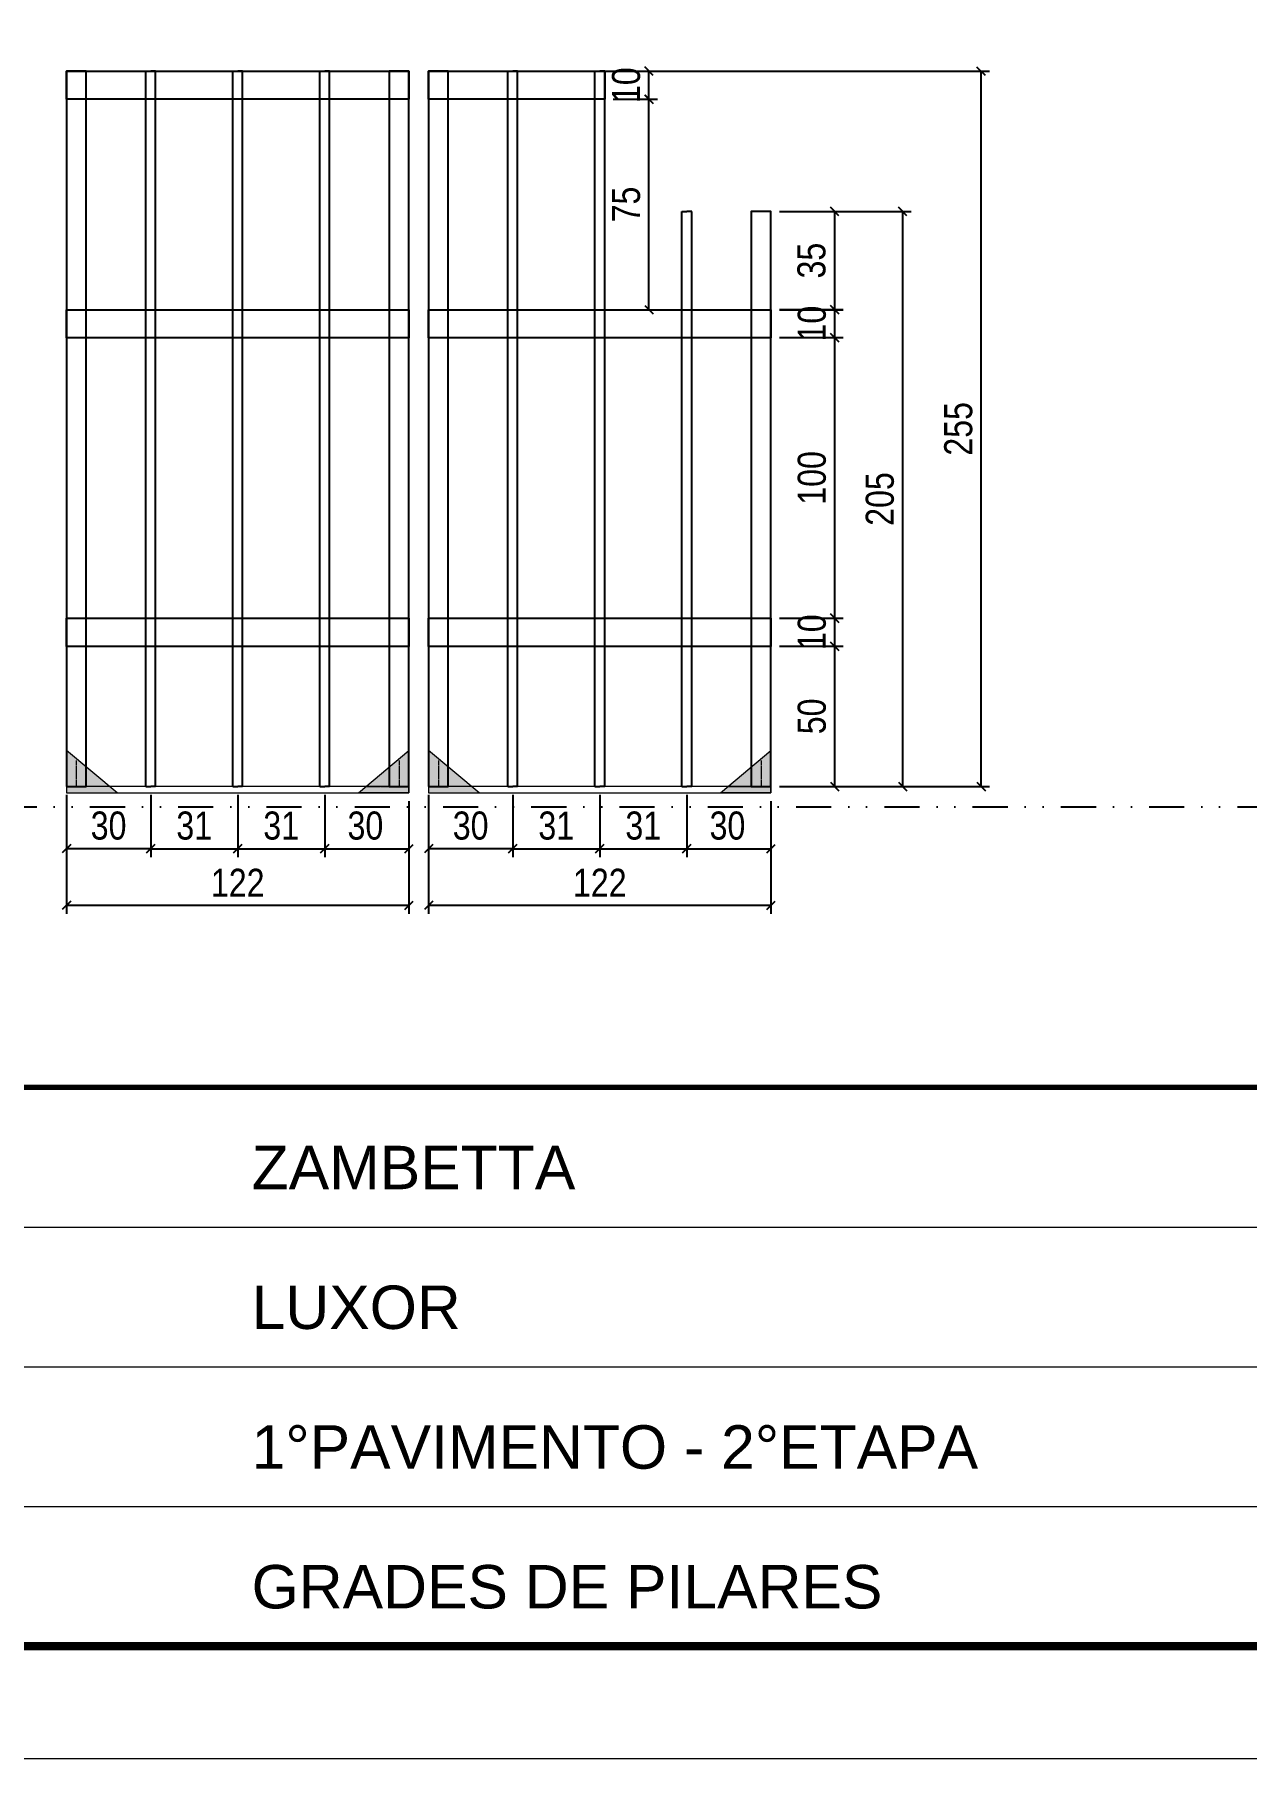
# Model space of a CAD drawing. Extents: x 14400 to 20667, y -21631 to 6985.
# Drawn here: x 19803 to 20235, y 4786 to 5401 of the extents above; entities that cross this region are included whole.
import ezdxf

# ---------------------------------------------------------------- set-up
doc = ezdxf.new("R2010")
doc.units = 0
for name, pattern in [('CONTINUO', [0]), ('DASHED', [0.75, 0.5, -0.25]), ('DIVIDE2', [0.625, 0.25, -0.125, 0, -0.125, 0, -0.125]), ('HIDDEN', [0.375, 0.25, -0.125])]:
    doc.linetypes.add(name, pattern=pattern)
for name, color, linetype in [('COTA', 241, 'Continuous'), ('Nível', 160, 'Continuous'), ('SARR_2.2x10', 60, 'Continuous'), ('SARR_3.5x7', 81, 'Continuous'), ('SARR_7x7', 40, 'Continuous')]:
    doc.layers.add(name, color=color, linetype=linetype)
for name, color, linetype, lineweight in [('Folhas', 255, 'Continuous', 9), ('Madeira', 126, 'Continuous', 18), ('Sarr 2.2x7', 40, 'Continuous', 9), ('SARRAFO DE PRESSAO', 251, 'DASHED', 9)]:
    doc.layers.add(name, color=color, linetype=linetype, lineweight=lineweight)
doc.styles.add('ARIAL', font='arial.ttf')
doc.styles.add('COTA TECNICA', font='techl___.ttf', dxfattribs={"height": 10})
doc.dimstyles.new('PAINEL', dxfattribs={"dimtxt": 10, "dimasz": 3, "dimexe": 3, "dimexo": 3, "dimgap": 3, "dimtad": 1, "dimdec": 1, "dimzin": 12, "dimdsep": 46, "dimtxsty": 'COTA TECNICA', "dimblk1": 'OBLIQUE', "dimblk2": 'OBLIQUE', "dimsah": 1, "dimcen": 0.9, "dimclrd": 4, "dimclre": 4, "dimclrt": 240, "dimadec": 1, "dimazin": 3, "dimtfac": 1, "dimtdec": 1, "dimtmove": 0, "dimatfit": 3, "dimfxl": 1, "dimtolj": 1, "dimtzin": 12, "dimarcsym": 0})

# ---------------------------------------------------------------- blocks, each defined once
blk = doc.blocks.new('9999999999')
at = {"color": 30, "linetype": 'CONTINUO'}
for p, q in [((98564.56, 34379.64), (99583.98, 34379.64)), ((98564.56, 34329.83), (99487.98, 34329.83)), ((98564.56, 34280.02), (99487.98, 34280.02))]:
    blk.add_line(p, q, dxfattribs=at)
at = {"color": 30, "linetype": 'CONTINUO', "const_width": 2}
blk.add_lwpolyline([(99583.98, 34230.21), (99583.98, 34414.45, 0.414214), (99568.98, 34429.45), (98228.98, 34429.45, 0.414214), (98213.98, 34414.45), (98213.98, 34245.21, 0.414214), (98228.98, 34230.21), (99583.98, 34230.21)], format="xyb", dxfattribs=at)
at = {"layer": 'Folhas'}
blk.add_lwpolyline([(98138.98, 34190.21), (99623.98, 34190.21), (99623.98, 35240.21), (98138.98, 35240.21)], close=True, dxfattribs=at)
at = {"layer": 'Folhas', "color": 30, "const_width": 3}
blk.add_lwpolyline([(98213.98, 34230.21), (99583.98, 34230.21), (99583.98, 35200.21), (98213.98, 35200.21)], close=True, dxfattribs=at)
at = {"color": 7, "linetype": 'Continuous', "ltscale": 5, "style": 'ARIAL'}
for s, height, p in [('ZAMBETTA', 15.483, (98837.68, 34393.13)), ('LUXOR', 15.483, (98837.68, 34343.32)), ('1°PAVIMENTO - 2°ETAPA', 15.4829, (98837.68, 34293.51)), ('GRADES DE PILARES', 15.4829, (98837.68, 34243.7))]:
    blk.add_text(s, height=height, dxfattribs=at).set_placement(p)
blk = doc.blocks.new('_Oblique')
at = {"color": 0, "linetype": 'ByBlock', "lineweight": -2}
blk.add_line((-0.5, -0.5), (0.5, 0.5), dxfattribs=at)
blk = doc.blocks.new('*D743')
at = {"layer": 'COTA', "color": 4, "lineweight": -2, "transparency": 16777216}
for p, q in [((19943.71, 5114.44), (19943.71, 5087.26)), ((20065.71, 5114.44), (20065.71, 5087.26)), ((20065.71, 5090.26), (19943.71, 5090.26))]:
    blk.add_line(p, q, dxfattribs=at)
at = {"layer": 'Defpoints', "color": 0, "transparency": 16777216}
for p in [(19943.71, 5117.44), (20065.71, 5117.44), (19943.71, 5090.26)]:
    blk.add_point(p, dxfattribs=at)
at = {"layer": 'COTA', "color": 4, "lineweight": -2, "transparency": 16777216, "xscale": 3, "yscale": 3, "zscale": 3, "rotation": 180}
blk.add_blockref('_Oblique', (19943.71, 5090.26), dxfattribs=at)
at = {"layer": 'COTA', "color": 4, "lineweight": -2, "transparency": 16777216, "xscale": 3, "yscale": 3, "zscale": 3}
blk.add_blockref('_Oblique', (20065.71, 5090.26), dxfattribs=at)
at = {"layer": 'COTA', "color": 240, "transparency": 16777216, "insert": (20004.71, 5098.32), "char_height": 10, "attachment_point": 5, "style": 'COTA TECNICA'}
blk.add_mtext('\\A1;122', dxfattribs=at)
blk = doc.blocks.new('*D744')
at = {"layer": 'COTA', "color": 4, "lineweight": -2, "transparency": 16777216}
for p, q in [((19943.71, 5129.64), (19943.71, 5107.44)), ((19973.71, 5129.64), (19973.71, 5107.44)), ((19973.71, 5110.44), (19943.71, 5110.44))]:
    blk.add_line(p, q, dxfattribs=at)
at = {"layer": 'Defpoints', "color": 0, "transparency": 16777216}
for p in [(19943.71, 5132.64), (19973.71, 5132.64), (19943.71, 5110.44)]:
    blk.add_point(p, dxfattribs=at)
at = {"layer": 'COTA', "color": 4, "lineweight": -2, "transparency": 16777216, "xscale": 3, "yscale": 3, "zscale": 3, "rotation": 180}
blk.add_blockref('_Oblique', (19943.71, 5110.44), dxfattribs=at)
at = {"layer": 'COTA', "color": 4, "lineweight": -2, "transparency": 16777216, "xscale": 3, "yscale": 3, "zscale": 3}
blk.add_blockref('_Oblique', (19973.71, 5110.44), dxfattribs=at)
at = {"layer": 'COTA', "color": 240, "transparency": 16777216, "insert": (19958.71, 5118.65), "char_height": 10, "attachment_point": 5, "style": 'COTA TECNICA'}
blk.add_mtext('\\A1;30', dxfattribs=at)
blk = doc.blocks.new('*D745')
at = {"layer": 'COTA', "color": 4, "lineweight": -2, "transparency": 16777216}
for p, q in [((20035.71, 5129.64), (20035.71, 5107.44)), ((20065.71, 5127.44), (20065.71, 5107.44)), ((20035.71, 5110.44), (20065.71, 5110.44))]:
    blk.add_line(p, q, dxfattribs=at)
at = {"layer": 'Defpoints', "color": 0, "transparency": 16777216}
for p in [(20035.71, 5132.64), (20065.71, 5130.44), (20065.71, 5110.44)]:
    blk.add_point(p, dxfattribs=at)
at = {"layer": 'COTA', "color": 4, "lineweight": -2, "transparency": 16777216, "xscale": 3, "yscale": 3, "zscale": 3, "rotation": 180}
blk.add_blockref('_Oblique', (20035.71, 5110.44), dxfattribs=at)
at = {"layer": 'COTA', "color": 4, "lineweight": -2, "transparency": 16777216, "xscale": 3, "yscale": 3, "zscale": 3}
blk.add_blockref('_Oblique', (20065.71, 5110.44), dxfattribs=at)
at = {"layer": 'COTA', "color": 240, "transparency": 16777216, "insert": (20050.21, 5118.65), "char_height": 10, "attachment_point": 5, "style": 'COTA TECNICA'}
blk.add_mtext('\\A1;30', dxfattribs=at)
blk = doc.blocks.new('*D746')
at = {"layer": 'COTA', "color": 4, "lineweight": -2, "transparency": 16777216}
for p, q in [((19973.71, 5129.64), (19973.71, 5107.44)), ((20004.71, 5129.64), (20004.71, 5107.44)), ((19973.71, 5110.44), (20004.71, 5110.44))]:
    blk.add_line(p, q, dxfattribs=at)
at = {"layer": 'Defpoints', "color": 0, "transparency": 16777216}
for p in [(19973.71, 5132.64), (20004.71, 5132.64), (20004.71, 5110.44)]:
    blk.add_point(p, dxfattribs=at)
at = {"layer": 'COTA', "color": 4, "lineweight": -2, "transparency": 16777216, "xscale": 3, "yscale": 3, "zscale": 3, "rotation": 180}
blk.add_blockref('_Oblique', (19973.71, 5110.44), dxfattribs=at)
at = {"layer": 'COTA', "color": 4, "lineweight": -2, "transparency": 16777216, "xscale": 3, "yscale": 3, "zscale": 3}
blk.add_blockref('_Oblique', (20004.71, 5110.44), dxfattribs=at)
at = {"layer": 'COTA', "color": 240, "transparency": 16777216, "insert": (19989.21, 5118.65), "char_height": 10, "attachment_point": 5, "style": 'COTA TECNICA'}
blk.add_mtext('\\A1;31', dxfattribs=at)
blk = doc.blocks.new('*D747')
at = {"layer": 'COTA', "color": 4, "lineweight": -2, "transparency": 16777216}
for p, q in [((20068.71, 5182.64), (20091.41, 5182.64)), ((20088.41, 5132.64), (20088.41, 5182.64)), ((20068.71, 5132.64), (20091.41, 5132.64))]:
    blk.add_line(p, q, dxfattribs=at)
at = {"layer": 'Defpoints', "color": 0, "transparency": 16777216}
for p in [(20065.71, 5182.64), (20088.41, 5182.64), (20065.71, 5132.64)]:
    blk.add_point(p, dxfattribs=at)
at = {"layer": 'COTA', "color": 4, "lineweight": -2, "transparency": 16777216, "xscale": 3, "yscale": 3, "zscale": 3}
for p, rotation in [((20088.41, 5182.64), 90), ((20088.41, 5132.64), 270)]:
    blk.add_blockref('_Oblique', p, dxfattribs=dict(at, rotation=rotation))
at = {"layer": 'COTA', "color": 240, "transparency": 16777216, "insert": (20080.3, 5157.64), "char_height": 10, "attachment_point": 5, "rotation": 90, "style": 'COTA TECNICA'}
blk.add_mtext('\\A1;50', dxfattribs=at)
blk = doc.blocks.new('*D748')
at = {"layer": 'COTA', "color": 4, "lineweight": -2, "transparency": 16777216}
for p, q in [((20004.71, 5129.64), (20004.71, 5107.44)), ((20035.71, 5129.64), (20035.71, 5107.44)), ((20004.71, 5110.44), (20035.71, 5110.44))]:
    blk.add_line(p, q, dxfattribs=at)
at = {"layer": 'Defpoints', "color": 0, "transparency": 16777216}
for p in [(20004.71, 5132.64), (20035.71, 5132.64), (20035.71, 5110.44)]:
    blk.add_point(p, dxfattribs=at)
at = {"layer": 'COTA', "color": 4, "lineweight": -2, "transparency": 16777216, "xscale": 3, "yscale": 3, "zscale": 3, "rotation": 180}
blk.add_blockref('_Oblique', (20004.71, 5110.44), dxfattribs=at)
at = {"layer": 'COTA', "color": 4, "lineweight": -2, "transparency": 16777216, "xscale": 3, "yscale": 3, "zscale": 3}
blk.add_blockref('_Oblique', (20035.71, 5110.44), dxfattribs=at)
at = {"layer": 'COTA', "color": 240, "transparency": 16777216, "insert": (20020.21, 5118.65), "char_height": 10, "attachment_point": 5, "style": 'COTA TECNICA'}
blk.add_mtext('\\A1;31', dxfattribs=at)
blk = doc.blocks.new('*D749')
at = {"layer": 'COTA', "color": 4, "lineweight": -2, "transparency": 16777216}
for p, q in [((20068.71, 5192.64), (20091.41, 5192.64)), ((20088.41, 5182.64), (20088.41, 5192.64)), ((20068.71, 5182.64), (20091.41, 5182.64))]:
    blk.add_line(p, q, dxfattribs=at)
at = {"layer": 'Defpoints', "color": 0, "transparency": 16777216}
for p in [(20065.71, 5192.64), (20088.41, 5192.64), (20065.71, 5182.64)]:
    blk.add_point(p, dxfattribs=at)
at = {"layer": 'COTA', "color": 4, "lineweight": -2, "transparency": 16777216, "xscale": 3, "yscale": 3, "zscale": 3}
for p, rotation in [((20088.41, 5192.64), 90), ((20088.41, 5182.64), 270)]:
    blk.add_blockref('_Oblique', p, dxfattribs=dict(at, rotation=rotation))
at = {"layer": 'COTA', "color": 240, "transparency": 16777216, "insert": (20080.31, 5187.64), "char_height": 10, "attachment_point": 5, "rotation": 90, "style": 'COTA TECNICA'}
blk.add_mtext('\\A1;10', dxfattribs=at)
blk = doc.blocks.new('*D750')
at = {"layer": 'COTA', "color": 4, "lineweight": -2, "transparency": 16777216}
for p, q in [((20068.71, 5292.64), (20091.41, 5292.64)), ((20088.41, 5192.64), (20088.41, 5292.64)), ((20068.71, 5192.64), (20091.41, 5192.64))]:
    blk.add_line(p, q, dxfattribs=at)
at = {"layer": 'Defpoints', "color": 0, "transparency": 16777216}
for p in [(20065.71, 5292.64), (20088.41, 5292.64), (20065.71, 5192.64)]:
    blk.add_point(p, dxfattribs=at)
at = {"layer": 'COTA', "color": 4, "lineweight": -2, "transparency": 16777216, "xscale": 3, "yscale": 3, "zscale": 3}
for p, rotation in [((20088.41, 5292.64), 90), ((20088.41, 5192.64), 270)]:
    blk.add_blockref('_Oblique', p, dxfattribs=dict(at, rotation=rotation))
at = {"layer": 'COTA', "color": 240, "transparency": 16777216, "insert": (20080.31, 5242.64), "char_height": 10, "attachment_point": 5, "rotation": 90, "style": 'COTA TECNICA'}
blk.add_mtext('\\A1;100', dxfattribs=at)
blk = doc.blocks.new('*D751')
at = {"layer": 'COTA', "color": 4, "lineweight": -2, "transparency": 16777216}
for p, q in [((20068.71, 5302.64), (20091.41, 5302.64)), ((20088.41, 5292.64), (20088.41, 5302.64)), ((20068.71, 5292.64), (20091.41, 5292.64))]:
    blk.add_line(p, q, dxfattribs=at)
at = {"layer": 'Defpoints', "color": 0, "transparency": 16777216}
for p in [(20065.71, 5302.64), (20088.41, 5302.64), (20065.71, 5292.64)]:
    blk.add_point(p, dxfattribs=at)
at = {"layer": 'COTA', "color": 4, "lineweight": -2, "transparency": 16777216, "xscale": 3, "yscale": 3, "zscale": 3}
for p, rotation in [((20088.41, 5302.64), 90), ((20088.41, 5292.64), 270)]:
    blk.add_blockref('_Oblique', p, dxfattribs=dict(at, rotation=rotation))
at = {"layer": 'COTA', "color": 240, "transparency": 16777216, "insert": (20080.31, 5297.64), "char_height": 10, "attachment_point": 5, "rotation": 90, "style": 'COTA TECNICA'}
blk.add_mtext('\\A1;10', dxfattribs=at)
blk = doc.blocks.new('*D752')
at = {"layer": 'COTA', "color": 4, "lineweight": -2, "transparency": 16777216}
for p, q in [((19814.71, 5114.44), (19814.71, 5087.26)), ((19936.71, 5114.44), (19936.71, 5087.26)), ((19936.71, 5090.26), (19814.71, 5090.26))]:
    blk.add_line(p, q, dxfattribs=at)
at = {"layer": 'Defpoints', "color": 0, "transparency": 16777216}
for p in [(19814.71, 5117.44), (19936.71, 5117.44), (19814.71, 5090.26)]:
    blk.add_point(p, dxfattribs=at)
at = {"layer": 'COTA', "color": 4, "lineweight": -2, "transparency": 16777216, "xscale": 3, "yscale": 3, "zscale": 3, "rotation": 180}
blk.add_blockref('_Oblique', (19814.71, 5090.26), dxfattribs=at)
at = {"layer": 'COTA', "color": 4, "lineweight": -2, "transparency": 16777216, "xscale": 3, "yscale": 3, "zscale": 3}
blk.add_blockref('_Oblique', (19936.71, 5090.26), dxfattribs=at)
at = {"layer": 'COTA', "color": 240, "transparency": 16777216, "insert": (19875.71, 5098.32), "char_height": 10, "attachment_point": 5, "style": 'COTA TECNICA'}
blk.add_mtext('\\A1;122', dxfattribs=at)
blk = doc.blocks.new('*D753')
at = {"layer": 'COTA', "color": 4, "lineweight": -2, "transparency": 16777216}
for p, q in [((19814.71, 5129.64), (19814.71, 5107.44)), ((19844.71, 5129.64), (19844.71, 5107.44)), ((19844.71, 5110.44), (19814.71, 5110.44))]:
    blk.add_line(p, q, dxfattribs=at)
at = {"layer": 'Defpoints', "color": 0, "transparency": 16777216}
for p in [(19814.71, 5132.64), (19844.71, 5132.64), (19814.71, 5110.44)]:
    blk.add_point(p, dxfattribs=at)
at = {"layer": 'COTA', "color": 4, "lineweight": -2, "transparency": 16777216, "xscale": 3, "yscale": 3, "zscale": 3, "rotation": 180}
blk.add_blockref('_Oblique', (19814.71, 5110.44), dxfattribs=at)
at = {"layer": 'COTA', "color": 4, "lineweight": -2, "transparency": 16777216, "xscale": 3, "yscale": 3, "zscale": 3}
blk.add_blockref('_Oblique', (19844.71, 5110.44), dxfattribs=at)
at = {"layer": 'COTA', "color": 240, "transparency": 16777216, "insert": (19829.71, 5118.65), "char_height": 10, "attachment_point": 5, "style": 'COTA TECNICA'}
blk.add_mtext('\\A1;30', dxfattribs=at)
blk = doc.blocks.new('*D754')
at = {"layer": 'COTA', "color": 4, "lineweight": -2, "transparency": 16777216}
for p, q in [((19906.71, 5129.64), (19906.71, 5107.44)), ((19936.71, 5127.44), (19936.71, 5107.44)), ((19906.71, 5110.44), (19936.71, 5110.44))]:
    blk.add_line(p, q, dxfattribs=at)
at = {"layer": 'Defpoints', "color": 0, "transparency": 16777216}
for p in [(19906.71, 5132.64), (19936.71, 5130.44), (19936.71, 5110.44)]:
    blk.add_point(p, dxfattribs=at)
at = {"layer": 'COTA', "color": 4, "lineweight": -2, "transparency": 16777216, "xscale": 3, "yscale": 3, "zscale": 3, "rotation": 180}
blk.add_blockref('_Oblique', (19906.71, 5110.44), dxfattribs=at)
at = {"layer": 'COTA', "color": 4, "lineweight": -2, "transparency": 16777216, "xscale": 3, "yscale": 3, "zscale": 3}
blk.add_blockref('_Oblique', (19936.71, 5110.44), dxfattribs=at)
at = {"layer": 'COTA', "color": 240, "transparency": 16777216, "insert": (19921.21, 5118.65), "char_height": 10, "attachment_point": 5, "style": 'COTA TECNICA'}
blk.add_mtext('\\A1;30', dxfattribs=at)
blk = doc.blocks.new('*D755')
at = {"layer": 'COTA', "color": 4, "lineweight": -2, "transparency": 16777216}
for p, q in [((19844.71, 5129.64), (19844.71, 5107.44)), ((19875.71, 5129.64), (19875.71, 5107.44)), ((19844.71, 5110.44), (19875.71, 5110.44))]:
    blk.add_line(p, q, dxfattribs=at)
at = {"layer": 'Defpoints', "color": 0, "transparency": 16777216}
for p in [(19844.71, 5132.64), (19875.71, 5132.64), (19875.71, 5110.44)]:
    blk.add_point(p, dxfattribs=at)
at = {"layer": 'COTA', "color": 4, "lineweight": -2, "transparency": 16777216, "xscale": 3, "yscale": 3, "zscale": 3, "rotation": 180}
blk.add_blockref('_Oblique', (19844.71, 5110.44), dxfattribs=at)
at = {"layer": 'COTA', "color": 4, "lineweight": -2, "transparency": 16777216, "xscale": 3, "yscale": 3, "zscale": 3}
blk.add_blockref('_Oblique', (19875.71, 5110.44), dxfattribs=at)
at = {"layer": 'COTA', "color": 240, "transparency": 16777216, "insert": (19860.21, 5118.65), "char_height": 10, "attachment_point": 5, "style": 'COTA TECNICA'}
blk.add_mtext('\\A1;31', dxfattribs=at)
blk = doc.blocks.new('*D756')
at = {"layer": 'COTA', "color": 4, "lineweight": -2, "transparency": 16777216}
for p, q in [((19875.71, 5129.64), (19875.71, 5107.44)), ((19906.71, 5129.64), (19906.71, 5107.44)), ((19875.71, 5110.44), (19906.71, 5110.44))]:
    blk.add_line(p, q, dxfattribs=at)
at = {"layer": 'Defpoints', "color": 0, "transparency": 16777216}
for p in [(19875.71, 5132.64), (19906.71, 5132.64), (19906.71, 5110.44)]:
    blk.add_point(p, dxfattribs=at)
at = {"layer": 'COTA', "color": 4, "lineweight": -2, "transparency": 16777216, "xscale": 3, "yscale": 3, "zscale": 3, "rotation": 180}
blk.add_blockref('_Oblique', (19875.71, 5110.44), dxfattribs=at)
at = {"layer": 'COTA', "color": 4, "lineweight": -2, "transparency": 16777216, "xscale": 3, "yscale": 3, "zscale": 3}
blk.add_blockref('_Oblique', (19906.71, 5110.44), dxfattribs=at)
at = {"layer": 'COTA', "color": 240, "transparency": 16777216, "insert": (19891.21, 5118.65), "char_height": 10, "attachment_point": 5, "style": 'COTA TECNICA'}
blk.add_mtext('\\A1;31', dxfattribs=at)
blk = doc.blocks.new('*D757')
at = {"layer": 'COTA', "color": 4, "lineweight": -2, "transparency": 16777216}
for p, q in [((20068.71, 5337.6), (20115.65, 5337.6)), ((20112.65, 5132.64), (20112.65, 5337.6)), ((20068.71, 5132.64), (20115.65, 5132.64))]:
    blk.add_line(p, q, dxfattribs=at)
at = {"layer": 'Defpoints', "color": 0, "transparency": 16777216}
for p in [(20065.71, 5337.6), (20112.65, 5337.6), (20065.71, 5132.64)]:
    blk.add_point(p, dxfattribs=at)
at = {"layer": 'COTA', "color": 4, "lineweight": -2, "transparency": 16777216, "xscale": 3, "yscale": 3, "zscale": 3}
for p, rotation in [((20112.65, 5337.6), 90), ((20112.65, 5132.64), 270)]:
    blk.add_blockref('_Oblique', p, dxfattribs=dict(at, rotation=rotation))
at = {"layer": 'COTA', "color": 240, "transparency": 16777216, "insert": (20104.54, 5235.12), "char_height": 10, "attachment_point": 5, "rotation": 90, "style": 'COTA TECNICA'}
blk.add_mtext('\\A1;205', dxfattribs=at)
blk = doc.blocks.new('*D763')
at = {"layer": 'COTA', "color": 4, "lineweight": -2, "transparency": 16777216}
for p, q in [((20068.71, 5337.6), (20091.41, 5337.6)), ((20088.41, 5302.6), (20088.41, 5337.6)), ((20068.71, 5302.6), (20091.41, 5302.6))]:
    blk.add_line(p, q, dxfattribs=at)
at = {"layer": 'Defpoints', "color": 0, "transparency": 16777216}
for p in [(20065.71, 5337.6), (20088.41, 5337.6), (20065.71, 5302.6)]:
    blk.add_point(p, dxfattribs=at)
at = {"layer": 'COTA', "color": 4, "lineweight": -2, "transparency": 16777216, "xscale": 3, "yscale": 3, "zscale": 3}
for p, rotation in [((20088.41, 5337.6), 90), ((20088.41, 5302.6), 270)]:
    blk.add_blockref('_Oblique', p, dxfattribs=dict(at, rotation=rotation))
at = {"layer": 'COTA', "color": 240, "transparency": 16777216, "insert": (20080.19, 5320.1), "char_height": 10, "attachment_point": 5, "rotation": 90, "style": 'COTA TECNICA'}
blk.add_mtext('\\A1;35', dxfattribs=at)
blk = doc.blocks.new('*D764')
at = {"layer": 'COTA', "color": 4, "lineweight": -2, "transparency": 16777216}
for p, q in [((19976.64, 5387.6), (20143.6, 5387.6)), ((20140.6, 5132.64), (20140.6, 5387.6)), ((20068.71, 5132.64), (20143.6, 5132.64))]:
    blk.add_line(p, q, dxfattribs=at)
at = {"layer": 'Defpoints', "color": 0, "transparency": 16777216}
for p in [(19973.64, 5387.6), (20140.6, 5387.6), (20065.71, 5132.64)]:
    blk.add_point(p, dxfattribs=at)
at = {"layer": 'COTA', "color": 4, "lineweight": -2, "transparency": 16777216, "xscale": 3, "yscale": 3, "zscale": 3}
for p, rotation in [((20140.6, 5387.6), 90), ((20140.6, 5132.64), 270)]:
    blk.add_blockref('_Oblique', p, dxfattribs=dict(at, rotation=rotation))
at = {"layer": 'COTA', "color": 240, "transparency": 16777216, "insert": (20132.49, 5260.12), "char_height": 10, "attachment_point": 5, "rotation": 90, "style": 'COTA TECNICA'}
blk.add_mtext('\\A1;255', dxfattribs=at)
blk = doc.blocks.new('*D765')
at = {"layer": 'COTA', "color": 4, "lineweight": -2, "transparency": 16777216}
for p, q in [((20009.46, 5377.6), (20025.23, 5377.6)), ((20022.23, 5302.6), (20022.23, 5377.6)), ((20009.46, 5302.6), (20025.23, 5302.6))]:
    blk.add_line(p, q, dxfattribs=at)
at = {"layer": 'Defpoints', "color": 0, "transparency": 16777216}
for p in [(20006.46, 5377.6), (20022.23, 5377.6), (20006.46, 5302.6)]:
    blk.add_point(p, dxfattribs=at)
at = {"layer": 'COTA', "color": 4, "lineweight": -2, "transparency": 16777216, "xscale": 3, "yscale": 3, "zscale": 3}
for p, rotation in [((20022.23, 5377.6), 90), ((20022.23, 5302.6), 270)]:
    blk.add_blockref('_Oblique', p, dxfattribs=dict(at, rotation=rotation))
at = {"layer": 'COTA', "color": 240, "transparency": 16777216, "insert": (20014.12, 5340.1), "char_height": 10, "attachment_point": 5, "rotation": 90, "style": 'COTA TECNICA'}
blk.add_mtext('\\A1;75', dxfattribs=at)
blk = doc.blocks.new('*D758')
at = {"layer": 'COTA', "color": 4, "lineweight": -2, "transparency": 16777216}
for p, q in [((20009.46, 5387.64), (20025.23, 5387.64)), ((20022.23, 5377.64), (20022.23, 5387.64)), ((20009.46, 5377.64), (20025.23, 5377.64))]:
    blk.add_line(p, q, dxfattribs=at)
at = {"layer": 'Defpoints', "color": 0, "transparency": 16777216}
for p in [(20006.46, 5387.64), (20022.23, 5387.64), (20006.46, 5377.64)]:
    blk.add_point(p, dxfattribs=at)
at = {"layer": 'COTA', "color": 4, "lineweight": -2, "transparency": 16777216, "xscale": 3, "yscale": 3, "zscale": 3}
for p, rotation in [((20022.23, 5387.64), 90), ((20022.23, 5377.64), 270)]:
    blk.add_blockref('_Oblique', p, dxfattribs=dict(at, rotation=rotation))
at = {"layer": 'COTA', "color": 240, "transparency": 16777216, "insert": (20014.13, 5382.64), "char_height": 10, "attachment_point": 5, "rotation": 90, "style": 'COTA TECNICA'}
blk.add_mtext('\\A1;10', dxfattribs=at)

msp = doc.modelspace()

# ---------------------------------------------------------------- hatches: boundary and pattern name
at = {"layer": 'Madeira'}
h = msp.add_hatch(color=252, dxfattribs=at)
h.dxf.hatch_style = 2
h.paths.add_polyline_path([(19814.71, 5145.44), (19814.71, 5130.44), (19832.71, 5130.44)])
h = msp.add_hatch(color=252, dxfattribs=at)
h.dxf.hatch_style = 2
h.paths.add_polyline_path([(19936.71, 5145.44), (19936.71, 5130.44), (19918.71, 5130.44)])
h = msp.add_hatch(color=252, dxfattribs=at)
h.dxf.hatch_style = 2
h.paths.add_polyline_path([(19943.71, 5145.44), (19943.71, 5130.44), (19961.71, 5130.44)])
h = msp.add_hatch(color=252, dxfattribs=at)
h.dxf.hatch_style = 2
h.paths.add_polyline_path([(20065.71, 5145.44), (20065.71, 5130.44), (20047.71, 5130.44)])

# ---------------------------------------------------------------- linework, layer by layer
at = {"layer": 'Madeira', "color": 1, "linetype": 'HIDDEN'}
for p, q in [((19818.21, 5141.94), (19818.21, 5132.64)), ((19818.21, 5141.94), (19818.21, 5132.64)), ((19821.71, 5138.43), (19821.71, 5132.64)), ((19933.21, 5141.94), (19933.21, 5132.64)), ((19933.21, 5141.94), (19933.21, 5132.64)), ((19947.21, 5141.94), (19947.21, 5132.64)), ((19947.21, 5141.94), (19947.21, 5132.64)), ((19950.71, 5138.43), (19950.71, 5132.64)), ((20062.21, 5141.94), (20062.21, 5132.64)), ((20062.21, 5141.94), (20062.21, 5132.64)), ((19824.54, 5132.64), (19814.71, 5132.64)), ((19824.54, 5132.64), (19814.71, 5132.64)), ((19830.51, 5132.64), (19814.71, 5132.64)), ((19920.91, 5132.64), (19936.71, 5132.64)), ((19926.88, 5132.64), (19936.71, 5132.64)), ((19926.88, 5132.64), (19936.71, 5132.64)), ((19953.54, 5132.64), (19943.71, 5132.64)), ((19953.54, 5132.64), (19943.71, 5132.64)), ((19959.51, 5132.64), (19943.71, 5132.64)), ((20049.91, 5132.64), (20065.71, 5132.64)), ((20055.88, 5132.64), (20065.71, 5132.64)), ((20055.88, 5132.64), (20065.71, 5132.64))]:
    msp.add_line(p, q, dxfattribs=at)
at = {"layer": 'Madeira'}
for p, q in [((19814.71, 5132.64), (19814.71, 5130.44)), ((19814.71, 5132.64), (19814.71, 5130.44)), ((19814.71, 5132.64), (19814.71, 5130.44)), ((19943.71, 5132.64), (19943.71, 5130.44)), ((19943.71, 5132.64), (19943.71, 5130.44)), ((19943.71, 5132.64), (19943.71, 5130.44))]:
    msp.add_line(p, q, dxfattribs=at)
at = {"layer": 'Madeira', "color": 0}
for points in [[(19814.71, 5145.44), (19814.71, 5130.44), (19832.71, 5130.44), (19814.71, 5145.44)], [(19936.71, 5145.44), (19936.71, 5130.44), (19918.71, 5130.44), (19936.71, 5145.44)], [(19943.71, 5145.44), (19943.71, 5130.44), (19961.71, 5130.44), (19943.71, 5145.44)], [(20065.71, 5145.44), (20065.71, 5130.44), (20047.71, 5130.44), (20065.71, 5145.44)]]:
    msp.add_lwpolyline(points, dxfattribs=at)
at = {"layer": 'Nível', "color": 4, "linetype": 'DIVIDE2', "ltscale": 50}
msp.add_line((19256.97, 5125.44), (20626.97, 5125.44), dxfattribs=at)
at = {"layer": 'Sarr 2.2x7'}
for points in [[(19936.71, 5132.64), (19814.71, 5132.64), (19814.71, 5130.44), (19936.71, 5130.44)], [(20065.71, 5132.64), (19943.71, 5132.64), (19943.71, 5130.44), (20065.71, 5130.44)]]:
    msp.add_lwpolyline(points, close=True, dxfattribs=at)
at = {"layer": 'SARR_2.2x10'}
for points in [[(19814.71, 5387.6), (19936.71, 5387.6), (19936.71, 5377.6), (19814.71, 5377.6)], [(19943.71, 5387.6), (20006.46, 5387.6), (20006.46, 5377.6), (19943.71, 5377.6)], [(19814.71, 5302.6), (19936.71, 5302.6), (19936.71, 5292.6), (19814.71, 5292.6)], [(19943.71, 5302.6), (20065.71, 5302.6), (20065.71, 5292.6), (19943.71, 5292.6)], [(19814.71, 5192.6), (19936.71, 5192.6), (19936.71, 5182.6), (19814.71, 5182.6)], [(19943.71, 5192.6), (20065.71, 5192.6), (20065.71, 5182.6), (19943.71, 5182.6)]]:
    msp.add_lwpolyline(points, close=True, dxfattribs=at)
at = {"layer": 'SARR_3.5x7'}
for p, q in [((19842.96, 5132.64), (19842.96, 5387.6)), ((19842.96, 5387.6), (19844.71, 5387.6)), ((19846.46, 5387.6), (19844.71, 5387.6)), ((19846.46, 5132.64), (19846.46, 5387.6)), ((19873.96, 5132.64), (19873.96, 5387.6)), ((19873.96, 5387.6), (19875.71, 5387.6)), ((19877.46, 5387.6), (19875.71, 5387.6)), ((19877.46, 5132.64), (19877.46, 5387.6)), ((19904.96, 5132.64), (19904.96, 5387.6)), ((19904.96, 5387.6), (19906.71, 5387.6)), ((19908.46, 5387.6), (19906.71, 5387.6)), ((19908.46, 5132.64), (19908.46, 5387.6)), ((19971.96, 5132.64), (19971.96, 5387.6)), ((19971.96, 5387.6), (19973.71, 5387.6)), ((19975.46, 5387.6), (19973.71, 5387.6)), ((19975.46, 5132.64), (19975.46, 5387.6)), ((20002.96, 5132.64), (20002.96, 5387.6)), ((20002.96, 5387.6), (20004.71, 5387.6)), ((20006.46, 5387.6), (20004.71, 5387.6)), ((20006.46, 5132.64), (20006.46, 5387.6)), ((20033.96, 5132.64), (20033.96, 5337.6)), ((20033.96, 5337.6), (20035.71, 5337.6)), ((20037.46, 5337.6), (20035.71, 5337.6)), ((20037.46, 5132.64), (20037.46, 5337.6)), ((19842.96, 5132.64), (19844.71, 5132.64)), ((19846.46, 5132.64), (19844.71, 5132.64)), ((19873.96, 5132.64), (19875.71, 5132.64)), ((19877.46, 5132.64), (19875.71, 5132.64)), ((19904.96, 5132.64), (19906.71, 5132.64)), ((19908.46, 5132.64), (19906.71, 5132.64)), ((19971.96, 5132.64), (19973.71, 5132.64)), ((19975.46, 5132.64), (19973.71, 5132.64)), ((20002.96, 5132.64), (20004.71, 5132.64)), ((20006.46, 5132.64), (20004.71, 5132.64)), ((20033.96, 5132.64), (20035.71, 5132.64)), ((20037.46, 5132.64), (20035.71, 5132.64))]:
    msp.add_line(p, q, dxfattribs=at)
at = {"layer": 'SARR_7x7'}
for points in [[(19814.71, 5132.64), (19821.71, 5132.64), (19821.71, 5387.6), (19814.71, 5387.6)], [(19929.71, 5132.64), (19936.71, 5132.64), (19936.71, 5387.6), (19929.71, 5387.6)], [(19943.71, 5132.64), (19950.71, 5132.64), (19950.71, 5387.6), (19943.71, 5387.6)], [(20058.71, 5132.64), (20065.71, 5132.64), (20065.71, 5337.6), (20058.71, 5337.6)]]:
    msp.add_lwpolyline(points, close=True, dxfattribs=at)

# ---------------------------------------------------------------- block references
at = {"layer": 'SARRAFO DE PRESSAO', "color": 6, "linetype": 'ByBlock'}
msp.add_blockref('9999999999', (-78957.01, -29404.05), dxfattribs=at)

# ---------------------------------------------------------------- dimensions: what is measured, and where the dimension line sits
at = {"layer": 'COTA'}
for base, p1, p2, picture, middle in [((20022.23, 5387.64), (20006.46, 5377.64), (20006.46, 5387.64), '*D758', (20022.23, 5382.64)), ((20088.41, 5302.64), (20065.71, 5292.64), (20065.71, 5302.64), '*D751', (20088.41, 5297.64)), ((20088.41, 5192.64), (20065.71, 5182.64), (20065.71, 5192.64), '*D749', (20088.41, 5187.64))]:
    dim = msp.add_linear_dim(base=base, p1=p1, p2=p2, angle=90, dimstyle='PAINEL', override={"dimtmove": 1}, dxfattribs=at)
    dim.commit()
    dim.dimension.update_dxf_attribs({"geometry": picture, "text_midpoint": middle, "dimtype": 160})
for base, p1, p2, picture, middle in [((20140.6, 5387.6), (20065.71, 5132.64), (19973.64, 5387.6), '*D764', (20132.49, 5260.12)), ((20022.23, 5377.6), (20006.46, 5302.6), (20006.46, 5377.6), '*D765', (20014.12, 5340.1)), ((20112.65, 5337.6), (20065.71, 5132.64), (20065.71, 5337.6), '*D757', (20104.54, 5235.12)), ((20088.41, 5337.6), (20065.71, 5302.6), (20065.71, 5337.6), '*D763', (20080.19, 5320.1))]:
    dim = msp.add_linear_dim(base=base, p1=p1, p2=p2, angle=90, dimstyle='PAINEL', dxfattribs=at)
    dim.commit()
    dim.dimension.update_dxf_attribs({"geometry": picture, "text_midpoint": middle})
for base, p1, p2, angle, picture, middle in [((20088.41, 5292.64), (20065.71, 5192.64), (20065.71, 5292.64), 90, '*D750', (20080.31, 5242.64)), ((20088.41, 5182.64), (20065.71, 5132.64), (20065.71, 5182.64), 90, '*D747', (20080.3, 5157.64)), ((19814.71, 5110.44), (19844.71, 5132.64), (19814.71, 5132.64), 180, '*D753', (19829.71, 5118.65)), ((19943.71, 5110.44), (19973.71, 5132.64), (19943.71, 5132.64), 180, '*D744', (19958.71, 5118.65)), ((19814.71, 5090.26), (19936.71, 5117.44), (19814.71, 5117.44), 180, '*D752', (19875.71, 5098.32)), ((19943.71, 5090.26), (20065.71, 5117.44), (19943.71, 5117.44), 180, '*D743', (20004.71, 5098.32))]:
    dim = msp.add_linear_dim(base=base, p1=p1, p2=p2, angle=angle, dimstyle='PAINEL', override={"dimtmove": 1}, dxfattribs=at)
    dim.commit()
    dim.dimension.update_dxf_attribs({"geometry": picture, "text_midpoint": middle})
for base, p1, p2, picture, middle in [((19875.71, 5110.44), (19844.71, 5132.64), (19875.71, 5132.64), '*D755', (19860.21, 5118.65)), ((19906.71, 5110.44), (19875.71, 5132.64), (19906.71, 5132.64), '*D756', (19891.21, 5118.65)), ((20004.71, 5110.44), (19973.71, 5132.64), (20004.71, 5132.64), '*D746', (19989.21, 5118.65)), ((20035.71, 5110.44), (20004.71, 5132.64), (20035.71, 5132.64), '*D748', (20020.21, 5118.65))]:
    dim = msp.add_linear_dim(base=base, p1=p1, p2=p2, dimstyle='PAINEL', override={"dimtmove": 1}, dxfattribs=at)
    dim.commit()
    dim.dimension.update_dxf_attribs({"geometry": picture, "text_midpoint": middle})
for base, p1, p2, picture, middle in [((19936.71, 5110.44), (19906.71, 5132.64), (19936.71, 5130.44), '*D754', (19921.21, 5110.44)), ((20065.71, 5110.44), (20035.71, 5132.64), (20065.71, 5130.44), '*D745', (20050.21, 5110.44))]:
    dim = msp.add_linear_dim(base=base, p1=p1, p2=p2, dimstyle='PAINEL', override={"dimtmove": 1}, dxfattribs=at)
    dim.commit()
    dim.dimension.update_dxf_attribs({"geometry": picture, "text_midpoint": middle, "dimtype": 160})

doc.saveas('drawing.dxf')
